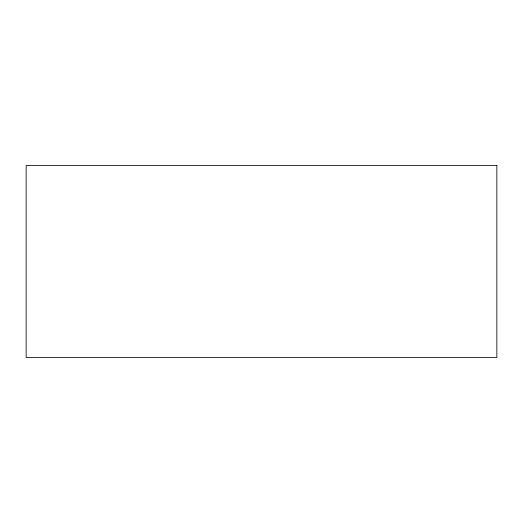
<?xml version="1.0" encoding="UTF-8"?>
<svg xmlns="http://www.w3.org/2000/svg" width="523" height="523" viewBox="0 0 523 523"><rect width="100%" height="100%" fill="white"/><g stroke="black" fill="none" stroke-linecap="round" stroke-linejoin="round"><path stroke-width="0.78" d="M496.85 165.503L26.15 165.503L26.15 357.497L496.85 357.497L496.85 165.503"/></g></svg>
